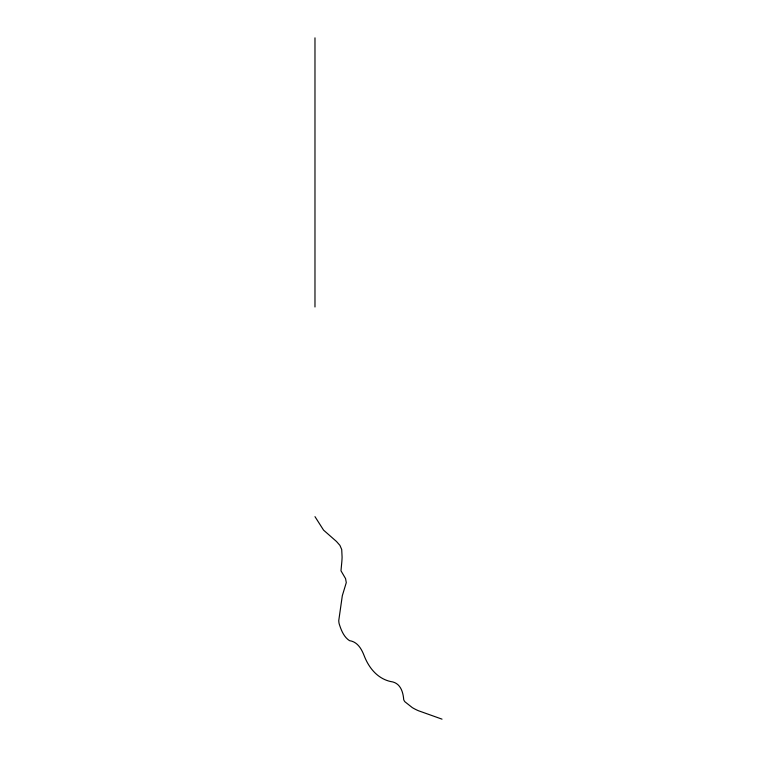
<?xml version="1.0" encoding="UTF-8"?>
<svg xmlns="http://www.w3.org/2000/svg" width="757" height="757" viewBox="0 0 757 757"><rect width="100%" height="100%" fill="white"/><g stroke="black" fill="none" stroke-linecap="round" stroke-linejoin="round"><path stroke-width="1.14" d="M442.022 719.15L418.422 710.728A51.381 51.381 0 0 1 412.319 707.625L404.881 701.739A7.797 7.797 0 0 1 403.718 699.667C403.055 691.368 400.169 682.596 390.555 681.518C377.327 678.49 368.773 667.74 364.089 655.524C361.43 648.664 357.361 641.785 349.497 640.649C343.763 636.959 341.047 629.9 339.127 623.626A19.124 19.124 0 0 1 338.757 620.589L342.315 595.712L346.28 582.625L345.57 578.622L340.981 570.787L341.814 561.912A88.531 88.531 0 0 0 342.088 557.105L341.719 549.525L339.912 545.362L336.477 541.473L323.57 530.137L314.978 516.643M314.978 37.85L314.978 306.992"/></g></svg>
